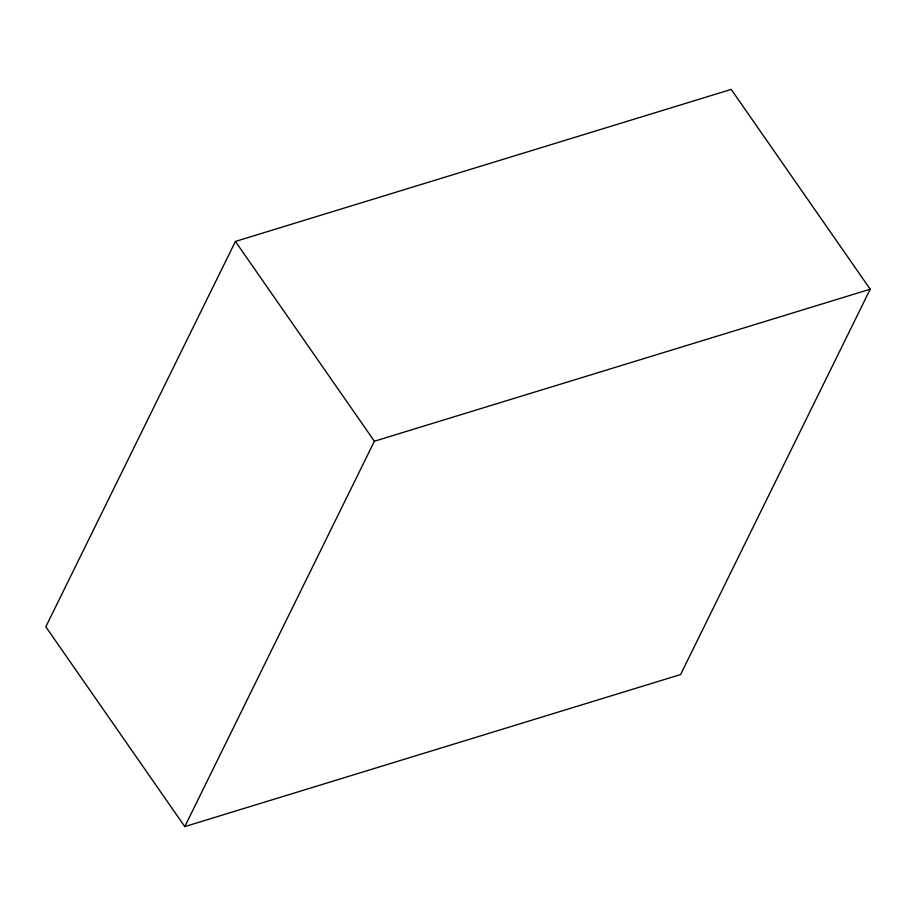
<?xml version="1.0" encoding="UTF-8"?>
<svg xmlns="http://www.w3.org/2000/svg" width="916" height="916" viewBox="0 0 916 916"><rect width="100%" height="100%" fill="white"/><g stroke="black" fill="none" stroke-linecap="round" stroke-linejoin="round"><path stroke-width="1.37" d="M235.423 241.435L45.8 626.796L184.78 826.598L680.577 674.565L870.2 289.204L731.22 89.402L235.423 241.435L374.392 441.237L184.78 826.598M374.392 441.237L870.2 289.204"/></g></svg>
